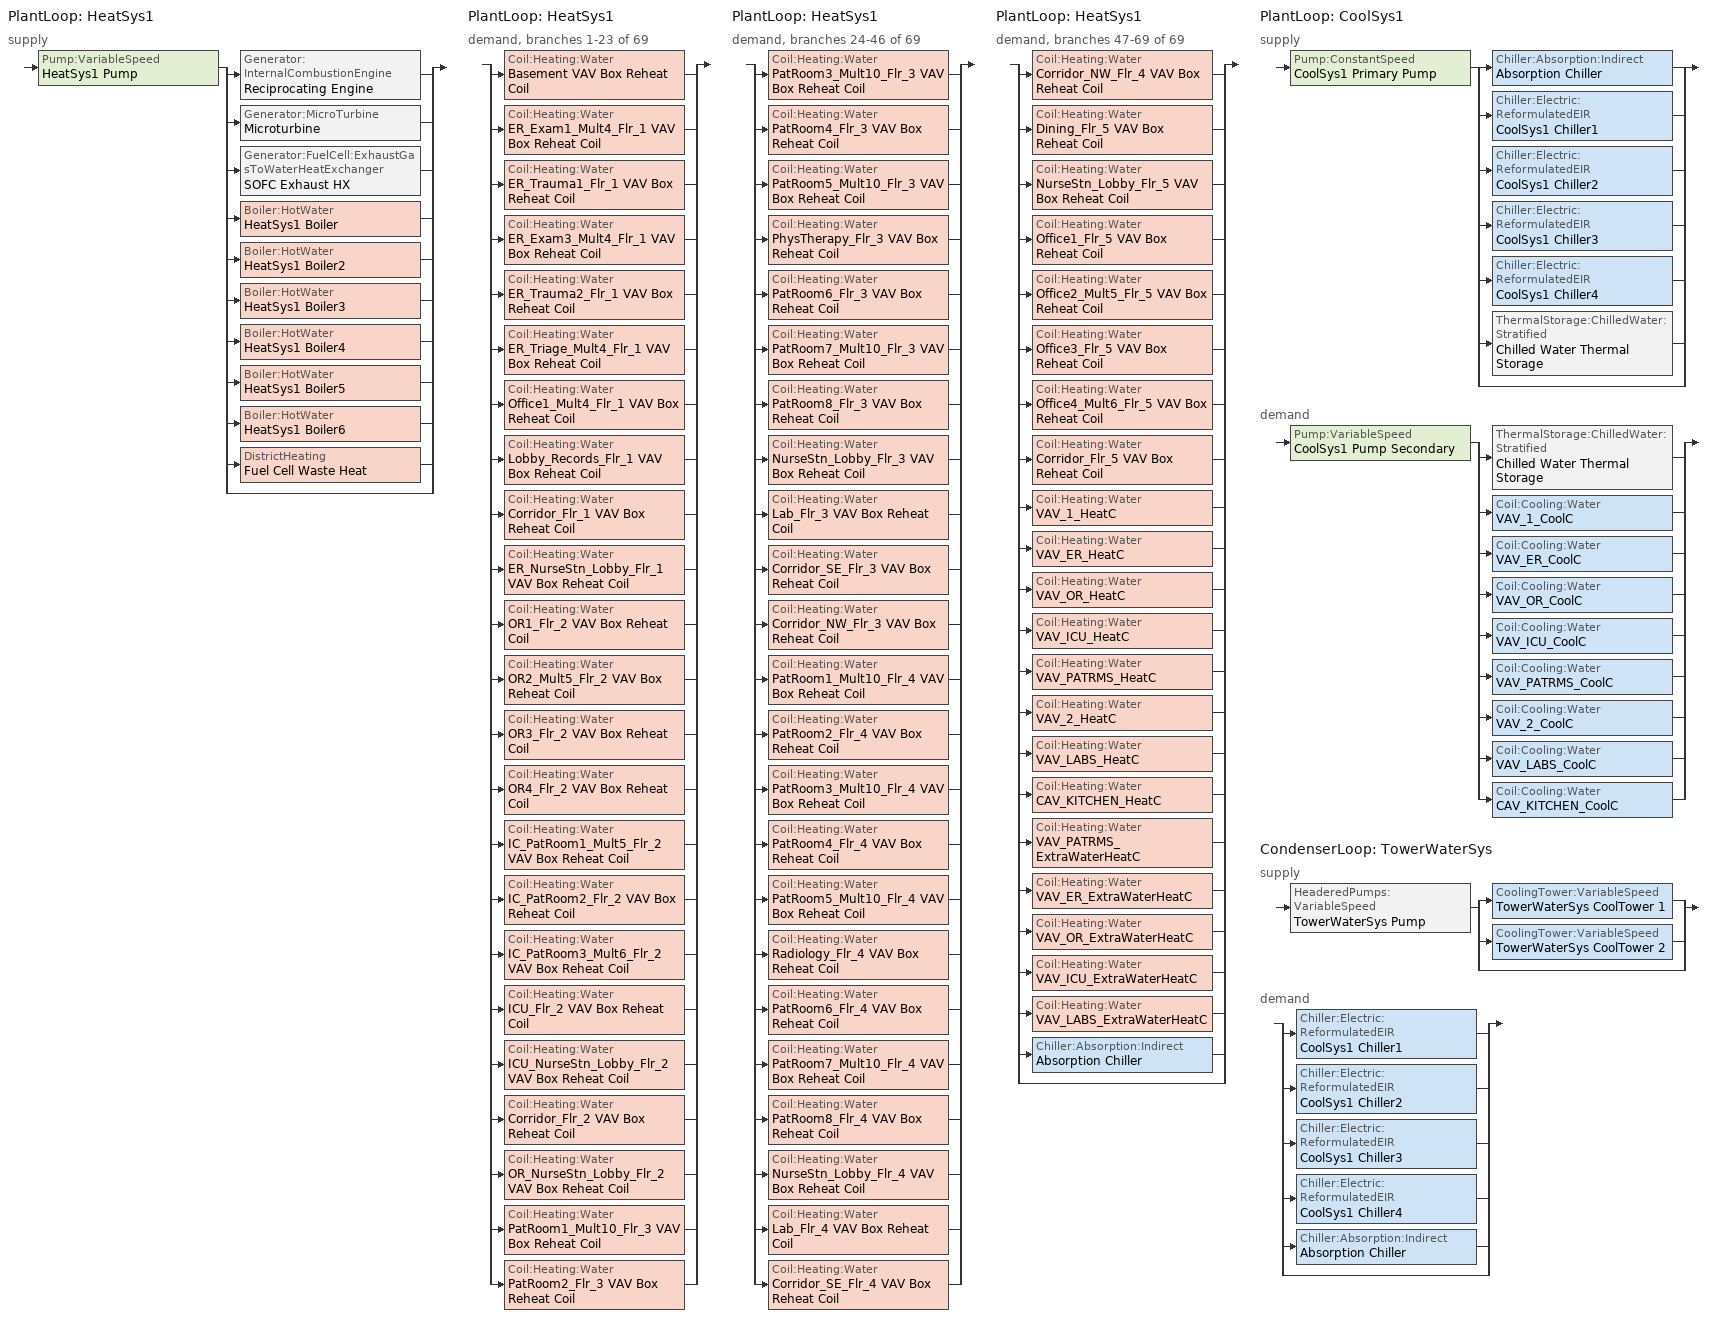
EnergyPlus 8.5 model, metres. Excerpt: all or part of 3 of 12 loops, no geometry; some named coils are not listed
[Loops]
PlantLoop 'HeatSys1'
 supply: Pump:VariableSpeed 'HeatSys1 Pump' > split
  | Generator:InternalCombustionEngine 'Reciprocating Engine'
  | Generator:MicroTurbine 'Microturbine'
  | Generator:FuelCell:ExhaustGasToWaterHeatExchanger 'SOFC Exhaust HX'
  | Boiler:HotWater 'HeatSys1 Boiler'
  | Boiler:HotWater 'HeatSys1 Boiler2'
  | Boiler:HotWater 'HeatSys1 Boiler3'
  | Boiler:HotWater 'HeatSys1 Boiler4'
  | Boiler:HotWater 'HeatSys1 Boiler5'
  | Boiler:HotWater 'HeatSys1 Boiler6'
  | DistrictHeating 'Fuel Cell Waste Heat'
  | bypass
PlantLoop 'HeatSys1'
 demand, branches 1-23 of 69: split
  | Coil:Heating:Water 'Basement VAV Box Reheat Coil'
  | Coil:Heating:Water 'ER_Exam1_Mult4_Flr_1 VAV Box Reheat Coil'
  | Coil:Heating:Water 'ER_Trauma1_Flr_1 VAV Box Reheat Coil'
  | Coil:Heating:Water 'ER_Exam3_Mult4_Flr_1 VAV Box Reheat Coil'
  | Coil:Heating:Water 'ER_Trauma2_Flr_1 VAV Box Reheat Coil'
  | Coil:Heating:Water 'ER_Triage_Mult4_Flr_1 VAV Box Reheat Coil'
  | Coil:Heating:Water 'Office1_Mult4_Flr_1 VAV Box Reheat Coil'
  | Coil:Heating:Water 'Lobby_Records_Flr_1 VAV Box Reheat Coil'
  | Coil:Heating:Water 'Corridor_Flr_1 VAV Box Reheat Coil'
  | Coil:Heating:Water 'ER_NurseStn_Lobby_Flr_1 VAV Box Reheat Coil'
  | Coil:Heating:Water 'OR1_Flr_2 VAV Box Reheat Coil'
  | Coil:Heating:Water 'OR2_Mult5_Flr_2 VAV Box Reheat Coil'
  | Coil:Heating:Water 'OR3_Flr_2 VAV Box Reheat Coil'
  | Coil:Heating:Water 'OR4_Flr_2 VAV Box Reheat Coil'
  | Coil:Heating:Water 'IC_PatRoom1_Mult5_Flr_2 VAV Box Reheat Coil'
  | Coil:Heating:Water 'IC_PatRoom2_Flr_2 VAV Box Reheat Coil'
  | Coil:Heating:Water 'IC_PatRoom3_Mult6_Flr_2 VAV Box Reheat Coil'
  | Coil:Heating:Water 'ICU_Flr_2 VAV Box Reheat Coil'
  | Coil:Heating:Water 'ICU_NurseStn_Lobby_Flr_2 VAV Box Reheat Coil'
  | Coil:Heating:Water 'Corridor_Flr_2 VAV Box Reheat Coil'
  | Coil:Heating:Water 'OR_NurseStn_Lobby_Flr_2 VAV Box Reheat Coil'
  | Coil:Heating:Water 'PatRoom1_Mult10_Flr_3 VAV Box Reheat Coil'
  | Coil:Heating:Water 'PatRoom2_Flr_3 VAV Box Reheat Coil'
PlantLoop 'HeatSys1'
 demand, branches 24-46 of 69: split
  | Coil:Heating:Water 'PatRoom3_Mult10_Flr_3 VAV Box Reheat Coil'
  | Coil:Heating:Water 'PatRoom4_Flr_3 VAV Box Reheat Coil'
  | Coil:Heating:Water 'PatRoom5_Mult10_Flr_3 VAV Box Reheat Coil'
  | Coil:Heating:Water 'PhysTherapy_Flr_3 VAV Box Reheat Coil'
  | Coil:Heating:Water 'PatRoom6_Flr_3 VAV Box Reheat Coil'
  | Coil:Heating:Water 'PatRoom7_Mult10_Flr_3 VAV Box Reheat Coil'
  | Coil:Heating:Water 'PatRoom8_Flr_3 VAV Box Reheat Coil'
  | Coil:Heating:Water 'NurseStn_Lobby_Flr_3 VAV Box Reheat Coil'
  | Coil:Heating:Water 'Lab_Flr_3 VAV Box Reheat Coil'
  | Coil:Heating:Water 'Corridor_SE_Flr_3 VAV Box Reheat Coil'
  | Coil:Heating:Water 'Corridor_NW_Flr_3 VAV Box Reheat Coil'
  | Coil:Heating:Water 'PatRoom1_Mult10_Flr_4 VAV Box Reheat Coil'
  | Coil:Heating:Water 'PatRoom2_Flr_4 VAV Box Reheat Coil'
  | Coil:Heating:Water 'PatRoom3_Mult10_Flr_4 VAV Box Reheat Coil'
  | Coil:Heating:Water 'PatRoom4_Flr_4 VAV Box Reheat Coil'
  | Coil:Heating:Water 'PatRoom5_Mult10_Flr_4 VAV Box Reheat Coil'
  | Coil:Heating:Water 'Radiology_Flr_4 VAV Box Reheat Coil'
  | Coil:Heating:Water 'PatRoom6_Flr_4 VAV Box Reheat Coil'
  | Coil:Heating:Water 'PatRoom7_Mult10_Flr_4 VAV Box Reheat Coil'
  | Coil:Heating:Water 'PatRoom8_Flr_4 VAV Box Reheat Coil'
  | Coil:Heating:Water 'NurseStn_Lobby_Flr_4 VAV Box Reheat Coil'
  | Coil:Heating:Water 'Lab_Flr_4 VAV Box Reheat Coil'
  | Coil:Heating:Water 'Corridor_SE_Flr_4 VAV Box Reheat Coil'
PlantLoop 'HeatSys1'
 demand, branches 47-69 of 69: split
  | Coil:Heating:Water 'Corridor_NW_Flr_4 VAV Box Reheat Coil'
  | Coil:Heating:Water 'Dining_Flr_5 VAV Box Reheat Coil'
  | Coil:Heating:Water 'NurseStn_Lobby_Flr_5 VAV Box Reheat Coil'
  | Coil:Heating:Water 'Office1_Flr_5 VAV Box Reheat Coil'
  | Coil:Heating:Water 'Office2_Mult5_Flr_5 VAV Box Reheat Coil'
  | Coil:Heating:Water 'Office3_Flr_5 VAV Box Reheat Coil'
  | Coil:Heating:Water 'Office4_Mult6_Flr_5 VAV Box Reheat Coil'
  | Coil:Heating:Water 'Corridor_Flr_5 VAV Box Reheat Coil'
  | Coil:Heating:Water 'VAV_1_HeatC'
  | Coil:Heating:Water 'VAV_ER_HeatC'
  | Coil:Heating:Water 'VAV_OR_HeatC'
  | Coil:Heating:Water 'VAV_ICU_HeatC'
  | Coil:Heating:Water 'VAV_PATRMS_HeatC'
  | Coil:Heating:Water 'VAV_2_HeatC'
  | Coil:Heating:Water 'VAV_LABS_HeatC'
  | Coil:Heating:Water 'CAV_KITCHEN_HeatC'
  | Coil:Heating:Water 'VAV_PATRMS_ExtraWaterHeatC'
  | Coil:Heating:Water 'VAV_ER_ExtraWaterHeatC'
  | Coil:Heating:Water 'VAV_OR_ExtraWaterHeatC'
  | Coil:Heating:Water 'VAV_ICU_ExtraWaterHeatC'
  | Coil:Heating:Water 'VAV_LABS_ExtraWaterHeatC'
  | Chiller:Absorption:Indirect 'Absorption Chiller'
  | bypass
PlantLoop 'CoolSys1'
 supply: Pump:ConstantSpeed 'CoolSys1 Primary Pump' > split
  | Chiller:Absorption:Indirect 'Absorption Chiller'
  | Chiller:Electric:ReformulatedEIR 'CoolSys1 Chiller1'
  | Chiller:Electric:ReformulatedEIR 'CoolSys1 Chiller2'
  | Chiller:Electric:ReformulatedEIR 'CoolSys1 Chiller3'
  | Chiller:Electric:ReformulatedEIR 'CoolSys1 Chiller4'
  | ThermalStorage:ChilledWater:Stratified 'Chilled Water Thermal Storage'
  | bypass
 demand: Pump:VariableSpeed 'CoolSys1 Pump Secondary' > split
  | ThermalStorage:ChilledWater:Stratified 'Chilled Water Thermal Storage'
  | Coil:Cooling:Water 'VAV_1_CoolC'
  | Coil:Cooling:Water 'VAV_ER_CoolC'
  | Coil:Cooling:Water 'VAV_OR_CoolC'
  | Coil:Cooling:Water 'VAV_ICU_CoolC'
  | Coil:Cooling:Water 'VAV_PATRMS_CoolC'
  | Coil:Cooling:Water 'VAV_2_CoolC'
  | Coil:Cooling:Water 'VAV_LABS_CoolC'
  | Coil:Cooling:Water 'CAV_KITCHEN_CoolC'
CondenserLoop 'TowerWaterSys'
 supply: HeaderedPumps:VariableSpeed 'TowerWaterSys Pump' > split
  | CoolingTower:VariableSpeed 'TowerWaterSys CoolTower 1'
  | CoolingTower:VariableSpeed 'TowerWaterSys CoolTower 2'
  | bypass
 demand: split
  | Chiller:Electric:ReformulatedEIR 'CoolSys1 Chiller1'
  | Chiller:Electric:ReformulatedEIR 'CoolSys1 Chiller2'
  | Chiller:Electric:ReformulatedEIR 'CoolSys1 Chiller3'
  | Chiller:Electric:ReformulatedEIR 'CoolSys1 Chiller4'
  | Chiller:Absorption:Indirect 'Absorption Chiller'
  | bypass
[Sizing:Plant]
Name | Loop Type | Design Loop Exit Temperature {C} | Loop Design Temperature Difference {deltaC}
HeatSys1 | Heating | 82 | 11
CoolSys1 | Cooling | 7.22 | 6.67
TowerWaterSys | Condenser | 29.4 | 5.6
[Coil:Heating:Water] Availability Schedule=ALWAYS_ON; U-Factor Times Area Value {W/K}=AUTOSIZE; Maximum Water Flow Rate {m3/s}=AUTOSIZE; Performance Input Method=UFactorTimesAreaAndDesignWaterFlowRate; Rated Capacity {W}=AUTOSIZE; Rated Inlet Water Temperature {C}=82.2; Rated Inlet Air Temperature {C}=12.8; Rated Outlet Water Temperature {C}=71.1; Rated Outlet Air Temperature {C}=40
Basement VAV Box Reheat Coil; ER_Exam1_Mult4_Flr_1 VAV Box Reheat Coil; ER_Trauma1_Flr_1 VAV Box Reheat Coil; ER_Exam3_Mult4_Flr_1 VAV Box Reheat Coil; ER_Trauma2_Flr_1 VAV Box Reheat Coil; ER_Triage_Mult4_Flr_1 VAV Box Reheat Coil; Office1_Mult4_Flr_1 VAV Box Reheat Coil; Lobby_Records_Flr_1 VAV Box Reheat Coil; Corridor_Flr_1 VAV Box Reheat Coil; ER_NurseStn_Lobby_Flr_1 VAV Box Reheat Coil; OR1_Flr_2 VAV Box Reheat Coil; OR2_Mult5_Flr_2 VAV Box Reheat Coil; OR3_Flr_2 VAV Box Reheat Coil; OR4_Flr_2 VAV Box Reheat Coil; IC_PatRoom1_Mult5_Flr_2 VAV Box Reheat Coil; IC_PatRoom2_Flr_2 VAV Box Reheat Coil; IC_PatRoom3_Mult6_Flr_2 VAV Box Reheat Coil; ICU_Flr_2 VAV Box Reheat Coil; ICU_NurseStn_Lobby_Flr_2 VAV Box Reheat Coil; Corridor_Flr_2 VAV Box Reheat Coil; OR_NurseStn_Lobby_Flr_2 VAV Box Reheat Coil; PatRoom1_Mult10_Flr_3 VAV Box Reheat Coil; PatRoom2_Flr_3 VAV Box Reheat Coil; PatRoom3_Mult10_Flr_3 VAV Box Reheat Coil; PatRoom4_Flr_3 VAV Box Reheat Coil; PatRoom5_Mult10_Flr_3 VAV Box Reheat Coil; PhysTherapy_Flr_3 VAV Box Reheat Coil; PatRoom6_Flr_3 VAV Box Reheat Coil; PatRoom7_Mult10_Flr_3 VAV Box Reheat Coil; PatRoom8_Flr_3 VAV Box Reheat Coil; NurseStn_Lobby_Flr_3 VAV Box Reheat Coil; Lab_Flr_3 VAV Box Reheat Coil; Corridor_SE_Flr_3 VAV Box Reheat Coil; Corridor_NW_Flr_3 VAV Box Reheat Coil; PatRoom1_Mult10_Flr_4 VAV Box Reheat Coil; PatRoom2_Flr_4 VAV Box Reheat Coil; PatRoom3_Mult10_Flr_4 VAV Box Reheat Coil; PatRoom4_Flr_4 VAV Box Reheat Coil; PatRoom5_Mult10_Flr_4 VAV Box Reheat Coil; Radiology_Flr_4 VAV Box Reheat Coil; PatRoom6_Flr_4 VAV Box Reheat Coil; PatRoom7_Mult10_Flr_4 VAV Box Reheat Coil; PatRoom8_Flr_4 VAV Box Reheat Coil; NurseStn_Lobby_Flr_4 VAV Box Reheat Coil; Lab_Flr_4 VAV Box Reheat Coil; Corridor_SE_Flr_4 VAV Box Reheat Coil; Corridor_NW_Flr_4 VAV Box Reheat Coil; Dining_Flr_5 VAV Box Reheat Coil; NurseStn_Lobby_Flr_5 VAV Box Reheat Coil; Office1_Flr_5 VAV Box Reheat Coil; Office2_Mult5_Flr_5 VAV Box Reheat Coil; Office3_Flr_5 VAV Box Reheat Coil; Office4_Mult6_Flr_5 VAV Box Reheat Coil; Corridor_Flr_5 VAV Box Reheat Coil
[Pump:VariableSpeed] Motor Efficiency=0.9; Fraction of Motor Inefficiencies to Fluid Stream=0; Coefficient 1 of the Part Load Performance Curve=0; Design Minimum Flow Rate {m3/s}=0; Pump Control Type=Intermittent
Name | Design Maximum Flow Rate {m3/s} | Design Pump Head {Pa} | Design Power Consumption {W} | Coefficient 2 of the Part Load Performance Curve | Coefficient 3 of the Part Load Performance Curve | Coefficient 4 of the Part Load Performance Curve
HeatSys1 Pump | AUTOSIZE | 179352 | AUTOSIZE | 1 | 0 | 0
CoolSys1 Pump Secondary | autosize | 168135 | autosize | 3.2485 | -4.7443 | 2.5294
[Pump:ConstantSpeed]
Coolsys1 Primary Pump: Design Flow Rate {m3/s}=autosize; Design Pump Head {Pa}=50000; Design Power Consumption {W}=autosize; Motor Efficiency=0.9; Fraction of Motor Inefficiencies to Fluid Stream=1; Pump Control Type=Continuous; Design Power Sizing Method=PowerPerFlowPerPressure; Design Electric Power per Unit Flow Rate {W/(m3/s)}=348701.1; Design Shaft Power per Unit Flow Rate per Unit Head {W/((m3/s)-Pa)}=1.28205
[HeaderedPumps:VariableSpeed]
TowerWaterSys Pump: Total Design Flow Rate {m3/s}=AUTOSIZE; Number of Pumps in Bank=2; Flow Sequencing Control Scheme=SEQUENTIAL; Design Pump Head {Pa}=179344; Design Power Consumption {W}=autosize; Motor Efficiency=0.87; Fraction of Motor Inefficiencies to Fluid Stream=0; Coefficient 1 of the Part Load Performance Curve=0; Coefficient 2 of the Part Load Performance Curve=0.0216; Coefficient 3 of the Part Load Performance Curve=-0.0325; Coefficient 4 of the Part Load Performance Curve=1.0095; Minimum Flow Rate Fraction=0; Pump Control Type=Intermittent
[Boiler:HotWater] Fuel Type=NATURALGAS; Efficiency Curve Temperature Evaluation Variable=LeavingBoiler; Normalized Boiler Efficiency Curve=HeatSys1 Boiler Efficiency Curve; Design Water Outlet Temperature {C}=81; Maximum Part Load Ratio=1.2; Optimum Part Load Ratio=1; Water Outlet Upper Temperature Limit {C}=95; Boiler Flow Mode=LeavingSetpointModulated
Name | Nominal Capacity {W} | Nominal Thermal Efficiency | Design Water Flow Rate {m3/s} | Minimum Part Load Ratio
HeatSys1 Boiler | 1961042 | 0.82 | AUTOSIZE | 0.15
HeatSys1 Boiler2 | 1961042 | 0.82 | autosize | 0.15
HeatSys1 Boiler3 | 1 | 0.82 | AUTOSIZE | 0.15
HeatSys1 Boiler4; HeatSys1 Boiler5; HeatSys1 Boiler6 | 1 | 0.7925 | AUTOSIZE | 0
[Chiller:Electric:ReformulatedEIR] Reference Leaving Chilled Water Temperature {C}=6.67; Reference Leaving Condenser Water Temperature {C}=34.4444; Reference Condenser Water Flow Rate {m3/s}=AutoSize; Cooling Capacity Function of Temperature Curve=WC_PD_2004_CAPFT; Electric Input to Cooling Output Ratio Function of Temperature Curve=WC_PD_2004_EIRFT; Electric Input to Cooling Output Ratio Function of Part Load Ratio Curve Type=LeavingCondenserWaterTemperature; Electric Input to Cooling Output Ratio Function of Part Load Ratio Curve=WC_PD_150TO300_2004_EIRFPLR; Minimum Part Load Ratio=0.25; Maximum Part Load Ratio=1; Optimum Part Load Ratio=1; Minimum Unloading Ratio=0.25; Leaving Chilled Water Lower Temperature Limit {C}=5; Chiller Flow Mode Type=ConstantFlow; Design Heat Recovery Water Flow Rate {m3/s}=0
Name | Reference Capacity {W} | Reference COP {W/W} | Reference Chilled Water Flow Rate {m3/s}
CoolSys1 Chiller1; CoolSys1 Chiller2 | 2108963 | 6.74 | 0.0765
CoolSys1 Chiller3; CoolSys1 Chiller4 | 1 | 4.9 | autosize
[Chiller:Absorption:Indirect]
Absorption Chiller: Nominal Capacity {W}=544837; Nominal Pumping Power {W}=500; Minimum Part Load Ratio=0.333; Maximum Part Load Ratio=1; Optimum Part Load Ratio=0.65; Design Condenser Inlet Temperature {C}=35; Condenser Inlet Temperature Lower Limit {C}=10; Chilled Water Outlet Temperature Lower Limit {C}=5; Design Chilled Water Flow Rate {m3/s}=0.03; Design Condenser Water Flow Rate {m3/s}=0.03; Chiller Flow Mode=VariableFlow; Generator Heat Input Function of Part Load Ratio Curve=SteamUseFPLR; Pump Electric Input Function of Part Load Ratio Curve=PumpUseFPLR; Capacity Correction Function of Condenser Temperature Curve=CAPfCOND; Capacity Correction Function of Chilled Water Temperature Curve=CAPfEVAP; Generator Heat Input Correction Function of Condenser Temperature Curve=SteamFCondTemp; Generator Heat Input Correction Function of Chilled Water Temperature Curve=SteamFEvapTemp; Generator Heat Source Type=HotWater; Design Generator Fluid Flow Rate {m3/s}=autosize; Temperature Lower Limit Generator Inlet {C}=30
[DistrictHeating]
Fuel Cell Waste Heat: Nominal Capacity {W}=200000; Capacity Fraction Schedule=Fuel Cell Waste Heat Schedule
[CoolingTower:VariableSpeed] Model Type=CoolToolsCrossFlow; Design Approach Temperature {deltaC}=3.9; Design Range Temperature {deltaC}=5.6; Design Water Flow Rate {m3/s}=0.03684; Design Air Flow Rate {m3/s}=autosize; Design Fan Power {W}=26339.5; Fan Power Ratio Function of Air Flow Rate Ratio Curve=Tower_Fan_Curve; Minimum Air Flow Rate Ratio=0.2; Fraction of Tower Capacity in Free Convection Regime=0.125; Number of Cells=2; Cell Control=MinimalCell; Sizing Factor=1
TowerWaterSys CoolTower 1; TowerWaterSys CoolTower 2
[ThermalStorage:ChilledWater:Stratified]
Chilled Water Thermal Storage: Tank Volume {m3}=0.005; Tank Height {m}=0.2; Tank Shape=VerticalCylinder; Setpoint Temperature Schedule=Thermal Storage Setpoint Temperature; Deadband Temperature Difference {deltaC}=2.5; Temperature Sensor Height {m}=7.5; Minimum Temperature Limit {C}=1; Nominal Cooling Capacity {W}=1; Ambient Temperature Indicator=Zone; Ambient Temperature Zone=Basement; Uniform Skin Loss Coefficient per Unit Area to Ambient Temperature {W/m2-K}=0.1; Use Side Heat Transfer Effectiveness=1; Use Side Availability Schedule=Thermal Storage Tank Discharge Availability; Use Side Inlet Height {m}=0.18; Use Side Outlet Height {m}=0.02; Use Side Design Flow Rate {m3/s}=1e-07; Source Side Heat Transfer Effectiveness=1; Source Side Availability Schedule=Thermal Storage Tank Charge Availability; Source Side Inlet Height {m}=0.02; Source Side Outlet Height {m}=0.18; Source Side Design Flow Rate {m3/s}=1e-07; Tank Recovery Time {hr}=6; Inlet Mode=Fixed; Number of Nodes=10
[PlantLoop] Fluid Type=WATER; Maximum Loop Flow Rate {m3/s}=AUTOSIZE; Minimum Loop Flow Rate {m3/s}=0
Name | Plant Equipment Operation Scheme | Maximum Loop Temperature {C} | Minimum Loop Temperature {C} | Plant Loop Volume {m3} | Load Distribution Scheme | Common Pipe Simulation
HeatSys1 | HeatSys1 Loop Operation Scheme List | 100 | 10 | AUTOSIZE | SequentialUniformPLR | None
CoolSys1 | CoolSys1 Loop Operation Scheme List | 98 | 1 | autocalculate | UniformPLR | TwoWayCommonPipe
[CondenserLoop]
TowerWaterSys: Fluid Type=Water; Condenser Equipment Operation Scheme=TowerWaterSys Loop Operation Scheme List; Maximum Loop Temperature {C}=80; Minimum Loop Temperature {C}=5; Maximum Loop Flow Rate {m3/s}=AUTOSIZE; Minimum Loop Flow Rate {m3/s}=0; Condenser Loop Volume {m3}=AUTOSIZE; Load Distribution Scheme=SequentialLoad
[PlantEquipmentList]
Stage 7 Heating: SOFC Exhaust HX
Stage 1 Heating: HeatSys1 Boiler, Fuel Cell Waste Heat
Stage 2 Heating: HeatSys1 Boiler, HeatSys1 Boiler2, Fuel Cell Waste Heat
Stage 3 Heating: HeatSys1 Boiler, HeatSys1 Boiler2, HeatSys1 Boiler3, Fuel Cell Waste Heat
Stage 4 Heating: Fuel Cell Waste Heat, HeatSys1 Boiler, HeatSys1 Boiler2, HeatSys1 Boiler3, HeatSys1 Boiler4
Stage 6 Heating: Fuel Cell Waste Heat, HeatSys1 Boiler, HeatSys1 Boiler2, HeatSys1 Boiler3, HeatSys1 Boiler4, HeatSys1 Boiler5, HeatSys1 Boiler6
Stage 5 Heating: Fuel Cell Waste Heat, HeatSys1 Boiler, HeatSys1 Boiler2, HeatSys1 Boiler3, HeatSys1 Boiler4, HeatSys1 Boiler5
Stage 1: CoolSys1 Chiller1, CoolSys1 Chiller2, CoolSys1 Chiller3, CoolSys1 Chiller4
Stage 2: Absorption Chiller, CoolSys1 Chiller1, CoolSys1 Chiller2, CoolSys1 Chiller3, CoolSys1 Chiller4
Stage 3: Chilled Water Thermal Storage, Absorption Chiller, CoolSys1 Chiller1, CoolSys1 Chiller2, CoolSys1 Chiller3, CoolSys1 Chiller4
Stage 4: Chilled Water Thermal Storage, CoolSys1 Chiller1, CoolSys1 Chiller2, CoolSys1 Chiller3, CoolSys1 Chiller4
Stage 5: Absorption Chiller, CoolSys1 Chiller1, CoolSys1 Chiller2
Stage 6: Absorption Chiller, Chilled Water Thermal Storage, CoolSys1 Chiller1, CoolSys1 Chiller2
Stage 7: Chilled Water Thermal Storage, CoolSys1 Chiller1, CoolSys1 Chiller2
[CondenserEquipmentList]
TowerWaterSys Equipment List 1: TowerWaterSys CoolTower 1
TowerWaterSys Equipment List 2: TowerWaterSys CoolTower 1, TowerWaterSys CoolTower 2
[PlantEquipmentOperation:CoolingLoad] Load Range 1 Lower Limit {W}=0
Name | Load Range 1 Upper Limit {W} | Range 1 Equipment List | Load Range 2 Lower Limit {W} | Load Range 2 Upper Limit {W} | Range 2 Equipment List
Stage 1 Operation Scheme | 10000000000000 | Stage 1
Stage 2 Operation Scheme | 10000000000000 | Stage 2
Stage 3 Operation Scheme | 10000000000000 | Stage 3
Stage 4 Operation Scheme | 10000000000000 | Stage 4
Stage 5 Operation Scheme | 100000 | Stage 5
Stage 6 Operation Scheme | 10000000000000 | Stage 6
Stage 7 Operation Scheme | 10000000000000 | Stage 7
TowerWaterSys Operation Scheme | 934201 | TowerWaterSys Equipment List 1 | 934201 | 100000000000000 | TowerWaterSys Equipment List 2
[PlantEquipmentOperation:HeatingLoad] Load Range 1 Lower Limit {W}=0; Load Range 1 Upper Limit {W}=1000000000000000
Name | Range 1 Equipment List
Stage 1 Heating Operation Scheme | Stage 1 Heating
Stage 2 Heating Operation Scheme | Stage 2 Heating
Stage 3 Heating Operation Scheme | Stage 3 Heating
Stage 4 Heating Operation Scheme | Stage 4 Heating
Stage 5 Heating Operation Scheme | Stage 5 Heating
Stage 6 Heating Operation Scheme | Stage 6 Heating
Stage 7 Heating Operation Scheme | Stage 7 Heating
[PlantEquipmentOperationSchemes]
Name | Control Scheme 1 | Control Scheme 1 Schedule | Control Scheme 2 | Control Scheme 2 Schedule | Control Scheme 3 | Control Scheme 3 Schedule | Control Scheme 4 | Control Scheme 4 Schedule | Control Scheme 5 | Control Scheme 5 Schedule | Control Scheme 6 | Control Scheme 6 Schedule | Control Scheme 7 | Control Scheme 7 Schedule
HeatSys1 Loop Operation Scheme List | Stage 1 Heating Operation Scheme | Stage 1 Heating Schedule | Stage 2 Heating Operation Scheme | Stage 2 Heating Schedule | Stage 3 Heating Operation Scheme | Stage 3 Heating Schedule | Stage 4 Heating Operation Scheme | Stage 4 Heating Schedule | Stage 5 Heating Operation Scheme | Stage 5 Heating Schedule | Stage 6 Heating Operation Scheme | Stage 6 Heating Schedule
CoolSys1 Loop Operation Scheme List | Stage 1 Operation Scheme | Stage 1 Schedule | Stage 2 Operation Scheme | Stage 2 Schedule | Stage 3 Operation Scheme | Stage 3 Schedule | Stage 4 Operation Scheme | Stage 4 Schedule | Stage 5 Operation Scheme | Stage 6 Schedule | Stage 6 Operation Scheme | Stage 6 Schedule | Stage 7 Operation Scheme | Stage 7 Schedule
[CondenserEquipmentOperationSchemes]
TowerWaterSys Loop Operation Scheme List: Control Scheme 1=TowerWaterSys Operation Scheme; Control Scheme 1 Schedule=PlantOnSched
[EnergyManagementSystem:Sensor]
Name | Output:Variable or Output:Meter Index Key | Output:Variable or Output:Meter
BoilerPLR | HeatSys1 Boiler | Boiler Part Load Ratio
T_ret; T_TankBldgRet | Building Return Water Node | System Node Temperature
T_sup; T_DischargeOut | Building Use Chilled Water Node | System Node Temperature
TS_ret; T_TankChRet | Thermal Storage Charge Return | System Node Temperature
TS_sup; T_ChargeIn | Thermal Storage Charging Node | System Node Temperature
MFR_Ch; M_TSC | Thermal Storage Charging Node | System Node Mass Flow Rate
MFR_Dis; M_TSD | Building Use Chilled Water Node | System Node Mass Flow Rate
T_cho | CoolSys1 Supply Outlet Node | System Node Temperature
T_chR_Sec; T_ChW_ret | CoolSys1 Demand Outlet Node | System Node Temperature
M_ch_Sec | CoolSys1 Demand Outlet Node | System Node Mass Flow Rate
P_ch4x | CoolSys1 Chiller4 | Chiller Electric Power
M_ch1 | CoolSys1 Supply Equipment Outlet Node 1 | System Node Mass Flow Rate
M_ch2 | CoolSys1 Supply Equipment Outlet Node 2 | System Node Mass Flow Rate
M_ch3 | CoolSys1 Supply Equipment Outlet Node 3 | System Node Mass Flow Rate
M_ch4 | CoolSys1 Supply Equipment Outlet Node 4 | System Node Mass Flow Rate
T_cdi | CoolSys1 Chiller1 Water Inlet Node | System Node Temperature
T_cho_ab; T_ChW_ab_out | Absorption Chiller Outlet Node | System Node Temperature
T_cdi_ab | Absorption Chiller Condenser Inlet Node | System Node Temperature
T_chr_ab; T_ChW_ab_in | Absorption Chiller Inlet Node | System Node Temperature
M_ab | Absorption Chiller Outlet Node | System Node Mass Flow Rate
T_water_1 | CHILLED WATER THERMAL STORAGE | Chilled Water Thermal Storage Temperature Node 1
T_water_2 | CHILLED WATER THERMAL STORAGE | Chilled Water Thermal Storage Temperature Node 2
T_water_3 | CHILLED WATER THERMAL STORAGE | Chilled Water Thermal Storage Temperature Node 3
T_water_4 | CHILLED WATER THERMAL STORAGE | Chilled Water Thermal Storage Temperature Node 4
T_water_5 | CHILLED WATER THERMAL STORAGE | Chilled Water Thermal Storage Temperature Node 5
T_water_6 | CHILLED WATER THERMAL STORAGE | Chilled Water Thermal Storage Temperature Node 6
T_water_7 | CHILLED WATER THERMAL STORAGE | Chilled Water Thermal Storage Temperature Node 7
T_water_8 | CHILLED WATER THERMAL STORAGE | Chilled Water Thermal Storage Temperature Node 8
T_water_9 | CHILLED WATER THERMAL STORAGE | Chilled Water Thermal Storage Temperature Node 9
T_water_10 | CHILLED WATER THERMAL STORAGE | Chilled Water Thermal Storage Temperature Node 10
T_hws | HeatSys1 Supply Outlet Node | System Node Temperature
T_hwr | HeatSys1 Supply Inlet Node | System Node Temperature
M_hw1 | HeatSys1 Supply Equipment Outlet Node | System Node Mass Flow Rate
M_hw2 | HeatSys1 Supply Equipment Outlet Node2 | System Node Mass Flow Rate
M_hw3 | HeatSys1 Supply Equipment Outlet Node3 | System Node Mass Flow Rate
M_hw4 | HeatSys1 Supply Equipment Outlet Node4 | System Node Mass Flow Rate
M_hw5 | HeatSys1 Supply Equipment Outlet Node5 | System Node Mass Flow Rate
M_hw6 | HeatSys1 Supply Equipment Outlet Node6 | System Node Mass Flow Rate
G_bp4x | HeatSys1 Boiler4 | Boiler Gas Rate
G_bp5x | HeatSys1 Boiler5 | Boiler Gas Rate
G_bp6x | HeatSys1 Boiler6 | Boiler Gas Rate
m_fuel; Q_mt_fuel_x | Microturbine | Generator Fuel HHV Basis Rate
T_chr | CoolSys1 Supply Inlet Node | System Node Temperature
CDO | CoolSys1 Demand outlet Node | System Node Temperature
HDI; T_HW_sup | HeatSys1 Demand Inlet Node | System Node Temperature
HDO | HeatSys1 Demand outlet Node | System Node Temperature
HM; M_Hw | HeatSys1 Demand Inlet Node | System Node Mass Flow Rate
P_FuelCell; P_fcX | SOFC | Generator Produced Electric Power
THW | HeatSys1 Supply Equipment Outlet Node | System Node Temperature
P_ch1x | CoolSys1 Chiller1 | Chiller Electric Power
P_ch2x | CoolSys1 Chiller2 | Chiller Electric Power
P_ch3x | CoolSys1 Chiller3 | Chiller Electric Power
Q_ch1x | CoolSys1 Chiller1 | Chiller Evaporator Cooling Rate
Q_ch2x | CoolSys1 Chiller2 | Chiller Evaporator Cooling Rate
Q_ch3x | CoolSys1 Chiller3 | Chiller Evaporator Cooling Rate
P_mtX | Microturbine | Generator Produced Electric Power
T_mt_exhaustX | Combustion Outlet Node | System Node Temperature
M_mt_exhaustX | Combustion Outlet Node | System Node Mass Flow Rate
P_REX | Reciprocating Engine | Generator Produced Electric Power
G_bp1x | HeatSys1 Boiler | Boiler Gas Rate
G_bp2x | HeatSys1 Boiler2 | Boiler Gas Rate
G_bp3x | HeatSys1 Boiler3 | Boiler Gas Rate
Q_b1x | HeatSys1 Boiler | Boiler Heating Rate
Q_b2x | HeatSys1 Boiler2 | Boiler Heating Rate
Q_b3x | HeatSys1 Boiler3 | Boiler Heating Rate
T_gen_ab_in | Absorption Chiller Generator Inlet | System Node Temperature
T_gen_ab_out | Absorption Chiller Generator Outlet | System Node Temperature
M_gen_ab | Absorption Chiller Generator Inlet | System Node Mass Flow Rate
M_Chw_ab | Absorption Chiller Inlet Node | System Node Mass Flow Rate
T_HW_ret | HeatSys1 Demand Outlet Node | System Node Temperature
Q_fc_fuel_x | SOFC | Generator Fuel HHV Basis Rate
M_ab_1 | M_ab | Schedule Value
M_ch1_1 | M_ch1 | Schedule Value
M_ch2_1 | M_ch2 | Schedule Value
M_hw1_1 | M_hw1 | Schedule Value
M_hw2_1 | M_hw2 | Schedule Value
M_hw3_1 | M_hw3 | Schedule Value
P_mtX_1 | P_mtX | Schedule Value
P_REX_1 | P_REX | Schedule Value
M_ch3_1 | M_ch3 | Schedule Value
[EnergyManagementSystem:Actuator]
Name | Actuated Component Unique | Actuated Component Type | Actuated Component Control Type
FuelCell_Dispatch | SOFC | On-Site Generator Control | Requested Power
Recip_Dispatch | Reciprocating Engine | On-Site Generator Control | Requested Power
Microturbine_Dispatch | Microturbine | On-Site Generator Control | Requested Power
MFR_Pump2 | Building Return Water Node | System Node Setpoint | Mass Flow Rate Setpoint
M_ab_1A | M_ab | Schedule:Constant | Schedule Value
M_ch1_1A | M_ch1 | Schedule:Constant | Schedule Value
M_ch2_1A | M_ch2 | Schedule:Constant | Schedule Value
M_ch3_1A | M_ch3 | Schedule:Constant | Schedule Value
M_hw1_1A | M_hw1 | Schedule:Constant | Schedule Value
M_hw2_1A | M_hw2 | Schedule:Constant | Schedule Value
M_hw3_1A | M_hw3 | Schedule:Constant | Schedule Value
P_mtX_1A | P_mtX | Schedule:Constant | Schedule Value
P_REX_1A | P_REX | Schedule:Constant | Schedule Value
[EnergyManagementSystem:Program]
ChilledWaterSystemDispatch: SET TimestepsPerHour=6; SET Ch1=0; SET Ch2=0; SET Ch3=0; SET Ch4=0; SET Ch1_Pump=0; SET Ch2_Pump=0; SET Ch3_Pump=0; SET Ch4_Pump=0; SET Ch_A=0; IF Ch1_D>0; SET Ch_A=1; SET Ch1=1; SET Ch1_Pump=1; ENDIF; If Ch2_D>0; SET Ch_A=1; SET Ch2=1; SET Ch2_Pump=1; ENDIF; If Ch3_D>0; SET Ch_A=1; SET Ch3=1; SET Ch3_Pump=1; ENDIF; If Ch4_D>0; SET Ch_A=1; SET Ch4=1; SET Ch4_Pump=1; ENDIF; IF T_Sup<T_ret; SET Energy= (4.168*(T_Ret-T_Sup)*MFR_Dis)*SystemTimeStep; SET HourlyEnergy=HourlyEnergy_1+Energy; ELSE; SET HourlyEnergy=HourlyEnergy_1; ENDIF; If HourlyEnergy>TS_D || TS_D==0 || T_Sup>9.5; SET TS_D2=0; ELSE; SET TS_D2=1; ENDIF; IF TS_sup<TS_ret; SET Energy= (4.168*(TS_Ret-TS_Sup)*MFR_Ch)*SystemTimeStep; SET HourlyEnergyCharge=HourlyEnergyCharge_1+Energy; ELSE; SET HourlyEnergyCharge=HourlyEnergyCharge_1; ENDIF; If TS_sup<8 && TS_C>0  && HourlyEnergyCharge<TS_C; SET TS_C2=1; ELSE; SET TS_C2=0; ENDIF; IF (Ch_A==1 && Ab_D==0 && TS_D2==0) || Ch_A==0; SET St1_C=1; SET St2_C=0; SET St3_C=0; SET St4_C=0; SET St5_C=0; SET St6_C=0; SET St7_C=0; SET TS_DA=0; ENDIF; IF Ch_A==1 && Ab_D==1 && TS_D2==0; SET St1_C=0; SET St2_C=1; SET St3_C=0; SET St4_C=0; SET St5_C=0; SET St6_C=0; SET St7_C=0; SET TS_DA=0; ENDIF; IF Ch_A==1 && Ab_D==1 && TS_D2==1; SET St1_C=0; SET St2_C=0; SET St3_C=1; SET St4_C=0; SET St5_C=0; SET St6_C=0; SET St7_C=0; SET TS_DA=1; ENDIF; IF Ch_A==1 && Ab_D==0 && TS_D2==1; SET St1_C=0; SET St2_C=0; SET St3_C=0; SET St4_C=1; SET St5_C=0; SET St6_C=0; SET St7_C=0; SET TS_DA=1; ENDIF; IF Ch_A==0 && Ab_D==1 && TS_D2==0; SET St1_C=0; SET St2_C=0; SET St3_C=0; SET St4_C=0; SET St5_C=1; SET St6_C=0; SET St7_C=0; SET TS_DA=0; ENDIF; IF Ch_A==0 && Ab_D==1 && TS_D2==1; SET St1_C=0; SET St2_C=0; SET St3_C=0; SET St4_C=0; SET St5_C=0; SET St6_C=1; SET St7_C=0; SET TS_DA=1; ENDIF; IF Ch_A==0 && Ab_D==0 && TS_D2==1; SET St1_C=0; SET St2_C=0; SET St3_C=0; SET St4_C=0; SET St5_C=0; SET St6_C=0; SET St7_C=1; SET TS_DA=1; ENDIF
HotWaterSystemDispatch: SET TotalBoilers=0; If B1_D>0; SET TotalBoilers=TotalBoilers+1; ENDIF; If B2_D>0; SET TotalBoilers=TotalBoilers+1; ENDIF; If B3_D>0; SET TotalBoilers=TotalBoilers+1; ENDIF; If B4_D>0; SET TotalBoilers=TotalBoilers+1; ENDIF; If B5_D>0; SET TotalBoilers=TotalBoilers+1; ENDIF; If B6_D>0; SET TotalBoilers=TotalBoilers+1; ENDIF; If TotalBoilers==0; SET St1_H=0; SET St2_H=0; SET St3_H=0; SET St4_H=0; SET St5_H=0; SET St6_H=0; SET St7_H=1; ELSEIF TotalBoilers==1; SET St1_H=1; SET St2_H=0; SET St3_H=0; SET St4_H=0; SET St5_H=0; SET St6_H=0; SET St7_H=0; ELSEIF TotalBoilers==2; SET St1_H=0; SET St2_H=1; SET St3_H=0; SET St4_H=0; SET St5_H=0; SET St6_H=0; SET St7_H=0; ELSEIF TotalBoilers==3; SET St1_H=0; SET St2_H=0; SET St3_H=1; SET St4_H=0; SET St5_H=0; SET St6_H=0; SET St7_H=0; ELSEIF TotalBoilers==4; SET St1_H=0; SET St2_H=0; SET St3_H=0; SET St4_H=1; SET St5_H=0; SET St6_H=0; SET St7_H=0; ELSEIF TotalBoilers==5; SET St1_H=0; SET St2_H=0; SET St3_H=0; SET St4_H=0; SET St5_H=1; SET St6_H=0; SET St7_H=0; ELSEIF TotalBoilers==6; SET St1_H=0; SET St2_H=0; SET St3_H=0; SET St4_H=0; SET St5_H=0; SET St6_H=1; SET St7_H=0; ENDIF
Heating_Cooling_Loads: SET CoolingLoad= (CDO-CDI)*CM*4.184; SET HeatingLoad= (HDI-HDO)*HM*4.184
FuelCellWasteHeat: SET Eff=0.2007-(0.0047*PLF*PLF*PLF)-(0.2408*PLF*PLF)+0.4153*PLF; SET PLF= P_fuelCell/600000; SET ExhaustTemp = 752-(631.72*PLF*PLF*PLF)+(1760.6*PLF*PLF)-1706*PLF; SET ExhaustEff= (ExhaustTemp-THW)/(ExhaustTemp-T_OA); SET WasteHeat=P_fuelCell*(1-Eff)/Eff; SET WasteHeat=WasteHeat*ExhaustEff; SET FC_Cap_A=WasteHeat/2400000
VOLTTRON_Sensors: SET P_ch1=P_ch1x/1000; SET P_ch2=P_ch2x/1000; SET P_ch3=P_ch3x/1000; SET Q_ch1=Q_ch1x/1000*0.284345; SET Q_ch2=Q_ch2x/1000*0.284345; SET Q_ch3=Q_ch3x/1000*0.284345; SET G_bp1=G_bp1x*3.414/1000000; SET G_bp2=G_bp2x*3.414/1000000; SET G_bp3=G_bp3x*3.414/1000000; SET G_bp4=G_bp4x*3.414/1000000; SET G_bp5=G_bp5x*3.414/1000000; SET G_bp6=G_bp6x*3.414/1000000; SET Q_b1=Q_b1x*3.414/1000000; SET Q_b2=Q_b2x*3.414/1000000; SET Q_b3=Q_b3x*3.414/1000000; SET P_ac=P_pvX/3600000; SET P_mt=P_mtX/1000; SET SOC=SOCx/7200000000; SET T_mt_exhaust=T_mt_exhaustX; SET M_mt_fuel = Q_mt_fuel_x/47141000; SET M_mt_exhaust = M_mt_exhaustX; SET P_fc=P_fcX/1000; SET P_RE=P_REX/1000; SET T_fc_amb=T_fc_ambX; SET Q_Ab_in=M_gen_ab*4.186*(T_gen_ab_in-T_gen_ab_out)*3.414/1000; SET Q_Ab_out=M_Chw_ab*4.186*(T_ChW_ab_in-T_ChW_ab_out)*3.414/1000; SET Q_TS_ch=MFR_Ch*4.186*(TS_Ret-TS_Sup)*3.414/1000; SET Q_Chw= (M_ChW*4.186*(T_ChW_ret-T_ChW_sup)*3.414/1000)-Q_TS_ch; SET Q_HW= (M_HW*4.186*(T_HW_Sup-T_HW_ret)*3.414/1000)-Q_Ab_in; SET T_chw_sup_def=6.7; SET T_chw_ret_def= 13; SET SOC_ts1=(T_chw_ret_def-T_water_1)/(T_chw_ret_def-T_chw_sup_def)/10; SET SOC_ts1= @max SOC_ts1 0; SET SOC_ts2=(T_chw_ret_def-T_water_2)/(T_chw_ret_def-T_chw_sup_def)/10; SET SOC_ts2= @max SOC_ts2 0; SET SOC_ts3=(T_chw_ret_def-T_water_3)/(T_chw_ret_def-T_chw_sup_def)/10; SET SOC_ts3= @max SOC_ts3 0; SET SOC_ts4=(T_chw_ret_def-T_water_4)/(T_chw_ret_def-T_chw_sup_def)/10; SET SOC_ts4= @max SOC_ts4 0; SET SOC_ts5=(T_chw_ret_def-T_water_5)/(T_chw_ret_def-T_chw_sup_def)/10; SET SOC_ts5= @max SOC_ts5 0; SET SOC_ts6=(T_chw_ret_def-T_water_6)/(T_chw_ret_def-T_chw_sup_def)/10; SET SOC_ts6= @max SOC_ts6 0; SET SOC_ts7=(T_chw_ret_def-T_water_7)/(T_chw_ret_def-T_chw_sup_def)/10; SET SOC_ts7= @max SOC_ts7 0; SET SOC_ts8=(T_chw_ret_def-T_water_8)/(T_chw_ret_def-T_chw_sup_def)/10; SET SOC_ts8= @max SOC_ts8 0; SET SOC_ts9=(T_chw_ret_def-T_water_9)/(T_chw_ret_def-T_chw_sup_def)/10; SET SOC_ts9= @max SOC_ts9 0; SET SOC_ts10=(T_chw_ret_def-T_water_10)/(T_chw_ret_def-T_chw_sup_def)/10; SET SOC_ts10= @max SOC_ts10 0; SET SOC_ts= SOC_ts1+SOC_ts2+SOC_ts3+SOC_ts4+SOC_ts5+SOC_ts6+SOC_ts7+SOC_ts8+SOC_ts9+SOC_ts10; SET SOC_ts= @min SOC_ts 1; SET TW1=T_water_1; SET TW2=T_water_2; SET TW3=T_water_3; SET TW4=T_water_4; SET TW5=T_water_5; SET TW6=T_water_6; SET TW7=T_water_7; SET TW8=T_water_8; SET TW9=T_water_9; SET TW10=T_water_10; SET Q_TSC=M_TSC*4.186*(T_TankChRet-T_ChargeIn); SET Q_TSD=M_TSD*4.186*(T_TankBldgRet-T_DischargeOut); SET T_OA=T_OAx; SET CurrentMonthV=Month; SET CurrentDayOfMonthV=DayOfMonth; SET CurrentHourV=Hour; SET CurrentMinuteV=Minute; SET P_bat=(P_bat_DisX/1000)-(P_bat_ChX/1000); SET M_fc_fuel = Q_fc_fuel_x/47141000
FuelCell_Tracking: SET timestep=6; IF P_fcX>0 && P_fc_1==0; SET FC_starts=FC_starts_1+1; ELSE; SET FC_starts=FC_starts_1; ENDIF; SET P_fc_a=P_fcX; IF P_fcX>0; SET FC_hours=FC_hours_1+1/timestep; ENDIF
[EnergyManagementSystem:OutputVariable] Type of Data in Variable=Averaged; Update Frequency=SystemTimestep
Name | EMS Variable
T_chR_Sec | T_chR_Sec
M_ch_Sec | M_ch_Sec
T_cho | T_cho
T_cdi | T_cdi
T_chr | T_chr
[SetpointManager:Scheduled] Control Variable=Temperature
Name | Schedule | Setpoint Node or NodeList
HeatSys1 Loop Setpoint Manager | HW-Loop-Temp-Schedule | HeatSys1 Supply Outlet Node
CoolSys1 Loop Setpoint Manager | CW-Loop-Temp-Schedule | CoolSys1 Supply Outlet Node
TowerWaterSystem Loop Setpoint Manager | Tower-Loop-Temp-Schedule | TowerWaterSys Supply Outlet Node
[Generator:InternalCombustionEngine]
Reciprocating Engine: Rated Power Output {W}=788000; Minimum Part Load Ratio=0.15; Maximum Part Load Ratio=1; Optimum Part Load Ratio=0.65; Shaft Power Curve=BG Shaft Power Curve; Jacket Heat Recovery Curve=BG Recovery Jacket Heat Curve; Lube Heat Recovery Curve=BG Recovery Lube Heat Curve; Total Exhaust Energy Curve=BG Total Exhaust Energy Curve; Exhaust Temperature Curve=BG Exhaust Temperature Curve; Coefficient 1 of U-Factor Times Area Curve=0.00952329; Coefficient 2 of U-Factor Times Area Curve=0.9; Maximum Exhaust Flow per Unit of Power Output {(kg/s)/W}=6.3e-07; Design Minimum Exhaust Temperature {C}=150; Fuel Higher Heating Value {kJ/kg}=50000; Design Heat Recovery Water Flow Rate {m3/s}=0.0492; Fuel Type=NaturalGas; Heat Recovery Maximum Temperature {C}=95
[Generator:MicroTurbine]
Microturbine: Reference Electrical Power Output {W}=242000; Minimum Full Load Electrical Power Output {W}=62920; Maximum Full Load Electrical Power Output {W}=242000; Reference Electrical Efficiency Using Lower Heating Value=0.28; Reference Combustion Air Inlet Temperature {C}=15; Reference Combustion Air Inlet Humidity Ratio {kgWater/kgDryAir}=0.00638; Reference Elevation {m}=0; Electrical Power Function of Temperature and Elevation Curve=Capstone C65 Power_vs_Temp_Elev; Electrical Efficiency Function of Temperature Curve=Capstone C65 Efficiency_vs_Temp; Electrical Efficiency Function of Part Load Ratio Curve=Capstone C65 Efficiency_vs_PLR; Fuel Type=NaturalGas; Fuel Higher Heating Value {kJ/kg}=50000; Fuel Lower Heating Value {kJ/kg}=45450; Standby Power {W}=0; Ancillary Power {W}=0; Reference Thermal Efficiency Using Lower Heat Value=0.576; Reference Inlet Water Temperature {C}=62; Heat Recovery Water Flow Operating Mode=InternalControl; Reference Heat Recovery Water Flow Rate {m3/s}=0.00893; Thermal Efficiency Function of Temperature and Elevation Curve=Capstone C65 ThermalEff_vs_Temp_Elev; Heat Recovery Rate Function of Part Load Ratio Curve=Capstone C65 HeatRecoveryRate_vs_PLR; Heat Recovery Rate Function of Inlet Water Temperature Curve=Capstone C65 HeatRecoveryRate_vs_InletTemp; Heat Recovery Rate Function of Water Flow Rate Curve=Capstone C65 HeatRecoveryRate_vs_WaterFlow; Minimum Heat Recovery Water Flow Rate {m3/s}=0.00303; Maximum Heat Recovery Water Flow Rate {m3/s}=0.01512; Maximum Heat Recovery Water Temperature {C}=90; Reference Exhaust Air Mass Flow Rate {kg/s}=1.482; Exhaust Air Flow Rate Function of Temperature Curve=Capstone C65 ExhAirFlowRate_vs_InletTemp; Exhaust Air Flow Rate Function of Part Load Ratio Curve=Capstone C65 ExhAirFlowRate_vs_PLR; Nominal Exhaust Air Outlet Temperature=308.9; Exhaust Air Temperature Function of Temperature Curve=Capstone C65 ExhaustTemp_vs_InletTemp; Exhaust Air Temperature Function of Part Load Ratio Curve=Capstone C65 ExhaustTemp_vs_PLR
[Generator:Photovoltaic]
PV Array: Surface=Solar PV Surface; Module Performance=PV Performance; Heat Transfer Integration Mode=Decoupled; Number of Series Strings in Parallel=1; Number of Modules in Series=1
[PhotovoltaicPerformance:Simple]
PV Performance: Fraction of Surface Area with Active Solar Cells=1; Conversion Efficiency Input Mode=Fixed; Value for Cell Efficiency if Fixed=0.001
[Generator:FuelCell]
SOFC: Power Module=SOFC Power Module; Air Supply=SOFC Air Supply; Fuel Supply=SOFC Fuel Supply; Water Supply=SOFC Water Supply; Auxiliary Heater=SOFC Auxiliary Heater; Heat Exchanger=SOFC Exhaust HX; Electrical Storage=SOFC Battery; Inverter=SOFC Inverter
[Generator:FuelCell:AirSupply]
SOFC Air Supply: Blower Power Curve=FCT Blower Power Curve; Blower Heat Loss Factor=1; Air Supply Rate Calculation Mode=QuadraticFunctionofElectricPower; Air Rate Function of Electric Power Curve=FCT Excess Air Ratio Curve; Air Rate Air Temperature Coefficient=0.00283507; Air Intake Heat Recovery Mode=NoRecovery; Air Supply Constituent Mode=AmbientAir
[Generator:FuelCell:WaterSupply]
SOFC Water Supply: Reformer Water Flow Rate Function of Fuel Rate Curve=Null Quadratic; Reformer Water Pump Power Function of Fuel Rate Curve=Null Cubic; Pump Heat Loss Factor=0; Water Temperature Modeling Mode=MainsWaterTemperature
[Generator:FuelCell:ExhaustGasToWaterHeatExchanger]
SOFC Exhaust HX: Heat Recovery Water Maximum Flow Rate {m3/s}=0.000001; Heat Exchanger Calculation Method=FixedEffectiveness; Method 1 Heat Exchanger Effectiveness=0.97; Method 4 hxl1 Coefficient=-.000196; Method 4 hxl2 Coefficient=0.0031; Method 4 Condensation Threshold {C}=35
[Generator:FuelCell:ElectricalStorage]
SOFC Battery: Choice of Model=SimpleEfficiencyWithConstraints; Nominal Charging Energetic Efficiency=1; Nominal Discharging Energetic Efficiency=1; Simple Maximum Capacity {J}=0; Simple Maximum Power Draw {W}=0; Simple Maximum Power Store {W}=0; Initial Charge State {J}=0
[Generator:FuelCell:Inverter]
SOFC Inverter: Inverter Efficiency Calculation Mode=Quadratic; Efficiency Function of DC Power Curve=Inverter Efficiency Curve
[Generator:FuelSupply]
SOFC Fuel Supply: Fuel Temperature Modeling Mode=TemperatureFromAirNode; Compressor Power Multiplier Function of Fuel Rate Curve=Null Cubic; Fuel Type=GaseousConstituents; Number of Constituents in Gaseous Constituent Fuel Supply=8; Constituent 1=Methane; Constituent 1 Molar Fraction=0.949; Constituent 2=CarbonDioxide; Constituent 2 Molar Fraction=0.007; Constituent 3=Nitrogen; Constituent 3 Molar Fraction=0.016; Constituent 4=Ethane; Constituent 4 Molar Fraction=0.025; Constituent 5=Propane; Constituent 5 Molar Fraction=0.002; Constituent 6=Butane; Constituent 6 Molar Fraction=0.0006; Constituent 7=Pentane; Constituent 7 Molar Fraction=0.0002; Constituent 8=Oxygen; Constituent 8 Molar Fraction=0.0002
[ElectricLoadCenter:Generators] Generator 1 Availability Schedule=ALWAYS_ON
Name | Generator 1 | Generator 1 Rated Electric Power Output {W} | Generator 1 Rated Thermal to Electrical Power Ratio | Generator 2 | Generator 2 Rated Electric Power Output {W} | Generator 2 Availability Schedule | Generator 2 Rated Thermal to Electrical Power Ratio | Generator 3 | Generator 3 Rated Electric Power Output {W} | Generator 3 Availability Schedule | Generator 3 Rated Thermal to Electrical Power Ratio
Prime Movers | Reciprocating Engine | 788000 | 3 | SOFC | 600000 | ALWAYS_ON | 1.5 | Microturbine | 500000 | ALWAYS_ON | 2.05
Photovoltaics | PV Array | 25000
[ElectricLoadCenter:Distribution]
Electric Load Prime Movers: Generator List=Prime Movers; Generator Operation Scheme Type=FollowThermal; Generator Demand Limit Scheme Purchased Electric Demand Limit {W}=0; Generator Track Schedule Name Scheme Schedule=GeneratorSchedule; Electrical Buss Type=AlternatingCurrent
[Schedule:Compact]
ALWAYS_ON; PlantOnSched: Through: 12/31, For: AllDays, Until: 24:00, 1
CW-Loop-Temp-Schedule: Through: 12/31, For: AllDays, Until: 24:00, 6.7
HW-Loop-Temp-Schedule: Through: 12/31, For: AllDays, Until: 24:00, 82
Tower-Loop-Temp-Schedule: Through: 12/31, For: AllDays, Until: 24:00, 21.1
GeneratorSchedule: Through:7/10, For: AllDays, Until: 24:00, 100000, Through: 7/20, For: AllDays, Until: 24:00, 120000, Through: 12/31, For: AllDays, Until: 24:00, 135000
[Schedule:Constant]
Name | Hourly Value
Thermal Storage Setpoint Temperature | 8.5
Thermal Storage Tank Discharge Availability; Stage 6 Heating Schedule; Stage 1 Schedule; Stage 2 Schedule; Stage 3 Schedule; Stage 4 Schedule; Stage 6 Schedule; Stage 7 Schedule; Thermal Storage Tank Charge Availability; M_ab; M_ch1; M_ch2; M_ch3; M_hw1; M_hw2; M_hw3; P_mtX; P_REX | 1
Stage 1 Heating Schedule; Stage 2 Heating Schedule; Stage 3 Heating Schedule; Stage 4 Heating Schedule; Stage 5 Heating Schedule; Fuel Cell Waste Heat Schedule | 0
[Curve:Quadratic]
Name | Coefficient1 Constant | Coefficient2 x | Coefficient3 x**2 | Minimum Value of x | Maximum Value of x | Input Unit Type for X | Output Unit Type | Minimum Curve Output | Maximum Curve Output
BG Shaft Power Curve | 0.09755 | 0.6318 | -0.4165 | 0 | 1
BG Recovery Jacket Heat Curve | 0.25 | 0 | 0 | 0 | 1
BG Recovery Lube Heat Curve | 0.15 | 0 | 0 | 0 | 1
BG Total Exhaust Energy Curve | 0.1 | 0 | 0 | 0 | 1
BG Exhaust Temperature Curve | 425 | 0 | 0 | 0 | 1
Capstone C65 HeatRecoveryRate_vs_PLR | 0 | 1 | 0 | 0.03 | 1
Capstone C65 HeatRecoveryRate_vs_InletTemp | 0.7516 | 0.00414 | 0 | 29.44 | 85 | Temperature | Dimensionless
Capstone C65 HeatRecoveryRate_vs_WaterFlow | 0.83 | 88.76138 | -8541.83 | 0.00157726 | 0.00378543 | VolumetricFlow | Dimensionless
PumpUseFPLR | 1 | 0 | 0 | 0.15 | 1
HeatSys1 Boiler Efficiency Curve | 1 | 0 | 0 | 0 | 1
FCT Excess Air Ratio Curve | 0.00150976 | -7.76656e-07 | 1.30317e-10 | 0 | 1000000 | Dimensionless | Dimensionless
Null Quadratic | 0 | 0 | 0 | -1000000000 | 1000000000000 | Dimensionless | Dimensionless
Inverter Efficiency Curve | 0.8306 | 6.75315e-07 | -8.5281e-13 | -50 | 1000000 | Dimensionless | Dimensionless | 0.5 | 1
[Curve:Cubic]
Name | Coefficient1 Constant | Coefficient2 x | Coefficient3 x**2 | Coefficient4 x**3 | Minimum Value of x | Maximum Value of x | Input Unit Type for X | Output Unit Type
Capstone C65 ExhAirFlowRate_vs_InletTemp | 0.983742 | 6.76623e-05 | 5.35766e-05 | -2.12819e-06 | -20 | 50 | Temperature | Dimensionless
Capstone C65 ExhAirFlowRate_vs_PLR | 0.272074 | 1.313337 | -1.04808 | 0.462166 | 0.03 | 1
Capstone C65 ExhaustTemp_vs_InletTemp | 0.924636 | 0.0052553 | -1.97367e-05 | -5.66196e-07 | -20 | 50
Capstone C65 ExhaustTemp_vs_PLR | 0.59175 | 0.87874 | -0.880443 | 0.410713 | 0.03 | 1
SteamUseFPLR | 0.18892 | 0.968044 | 1.119202 | -0.5034 | 0.15 | 1
CAPfCOND | 0.245507 | 0.023614 | 2.78e-05 | 0.000013 | 7 | 25
CAPfEVAP | 0.690571 | 0.065571 | -0.00289 | 0 | 4 | 10
SteamFCondTemp | 0.712019 | -0.00478 | 0.000864 | -1.3e-05 | 7 | 30 | Temperature | Dimensionless
SteamFEvapTemp | 0.995571 | 0.046821 | -0.01099 | 0.000608 | 4 | 10 | Temperature | Dimensionless
Tower_Fan_Curve | 0 | 0 | 0 | 1 | 0 | 1
FCT Blower Power Curve | 0 | 0 | 0 | 0 | 0 | 100000 | Dimensionless | Dimensionless
Null Cubic | 0 | 0 | 0 | 0 | -10000000000 | 10000000000 | Dimensionless | Dimensionless
Capstone C65 Efficiency_vs_Temp | 1.04022 | -0.0017314 | -6.49704e-05 | 5.13317e-07 | -20 | 50 | Temperature | Dimensionless
Capstone C65 Efficiency_vs_PLR | 0.21529 | 2.561463 | -3.24613 | 1.497306 | 0.03 | 1
[Curve:Bicubic]
Name | Coefficient1 Constant | Coefficient2 x | Coefficient3 x**2 | Coefficient4 y | Coefficient5 y**2 | Coefficient6 x*y | Coefficient7 x**3 | Coefficient8 y**3 | Coefficient9 x**2*y | Coefficient10 x*y**2 | Minimum Value of x | Maximum Value of x | Minimum Value of y | Maximum Value of y
Capstone C65 ThermalEff_vs_Temp_Elev | 0.935538 | 0.00541992 | -7.8902e-05 | -1.74338e-05 | -2.51197e-08 | -4.50373e-06 | 1.49283e-06 | 2.16866e-12 | 1.93982e-08 | 6.73429e-10 | -17.8 | 48.9 | 0 | 3048
WC_PD_150TO300_2004_EIRFPLR | -0.136053 | 0.0086427 | 3.85558e-06 | 1.02403 | 0.0604744 | -0.00894786 | 0 | 0.057066 | 0 | 0 | 31.13 | 36.52 | 0.19 | 1.03
[Curve:Biquadratic]
Name | Coefficient1 Constant | Coefficient2 x | Coefficient3 x**2 | Coefficient4 y | Coefficient5 y**2 | Coefficient6 x*y | Minimum Value of x | Maximum Value of x | Minimum Value of y | Maximum Value of y | Input Unit Type for X | Input Unit Type for Y | Output Unit Type
WC_PD_2004_CAPFT | 0.906115 | 0.0292277 | -0.0003647 | -0.0009709 | -9.05e-05 | 0.0002527 | 5 | 10 | 17.78 | 46.11
WC_PD_2004_EIRFT | 0.36171 | -0.0229833 | 0.0009519 | 0.0131889 | 0.0003752 | -0.0007059 | 5 | 10 | 17.78 | 46.11
Capstone C65 Power_vs_Temp_Elev | 1.20277 | -0.0096713 | -4.86079e-06 | -0.000154239 | 9.11142e-09 | 8.79789e-07 | -17.8 | 50 | 0 | 3050 | Temperature | Distance | Dimensionless
